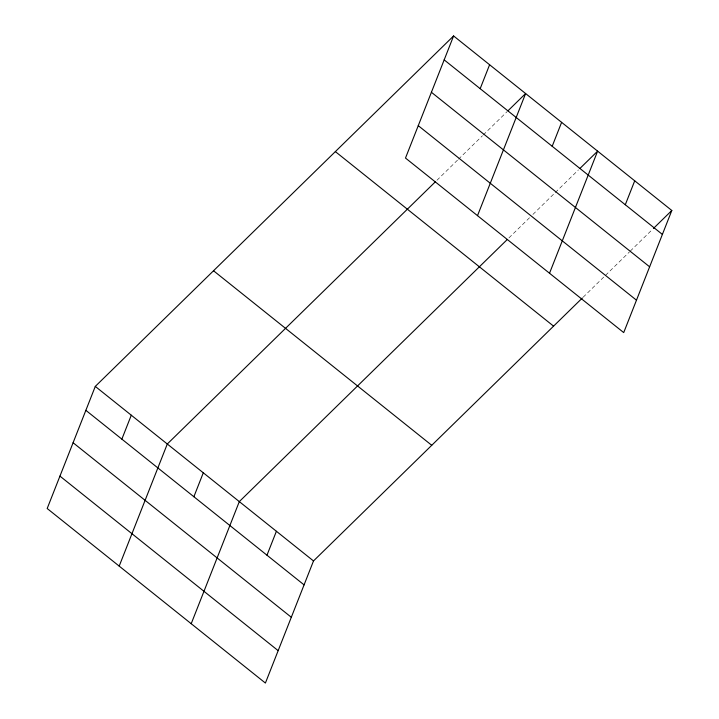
<?xml version="1.0" encoding="UTF-8"?>
<svg xmlns="http://www.w3.org/2000/svg" width="719" height="719" viewBox="0 0 719 719"><rect width="100%" height="100%" fill="white"/><g stroke="black" fill="none" stroke-linecap="round" stroke-linejoin="round"><path stroke-width="0.54" stroke-dasharray="3.6 2.7" d="M436.927 180.289L457.697 159.969M458.497 159.187L482.467 135.747M483.267 134.965L507.237 111.517M508.935 237.881L529.714 217.569M532.905 214.442L554.475 193.339M555.275 192.557L578.444 169.9M583.136 297.226L604.706 276.132M605.506 275.35L629.467 251.902M630.266 251.12L652.636 229.244"/><path stroke-width="1.08" d="M453.599 35.95L405.498 158.054L623.715 332.591L671.816 210.487L453.599 35.95L95.285 386.409L47.184 508.513L265.401 683.05L313.502 560.946L582.336 298.008M121.862 439.129L131.289 415.205M119.192 566.105L167.293 444L435.328 181.844M193.878 496.73L203.297 472.805M191.209 623.706L239.31 501.601L507.344 239.445M266.974 555.203L276.402 531.269M480.175 88.68L489.603 64.746M477.515 215.655L525.607 93.551L508.036 110.735M552.192 146.272L561.62 122.347M549.523 273.247L597.624 151.143L580.044 168.336M625.296 204.744L634.715 180.82M653.436 228.462L671.816 210.487M444.171 59.875L662.388 234.421M431.409 92.275L649.625 266.812M418.26 125.654L636.477 300.191M335.351 151.601L553.567 326.138M213.525 270.757L431.742 445.295M95.285 386.409L313.502 560.946M85.858 410.333L304.074 584.871M73.095 442.733L291.312 617.27M59.947 476.113L278.163 650.65"/></g></svg>
